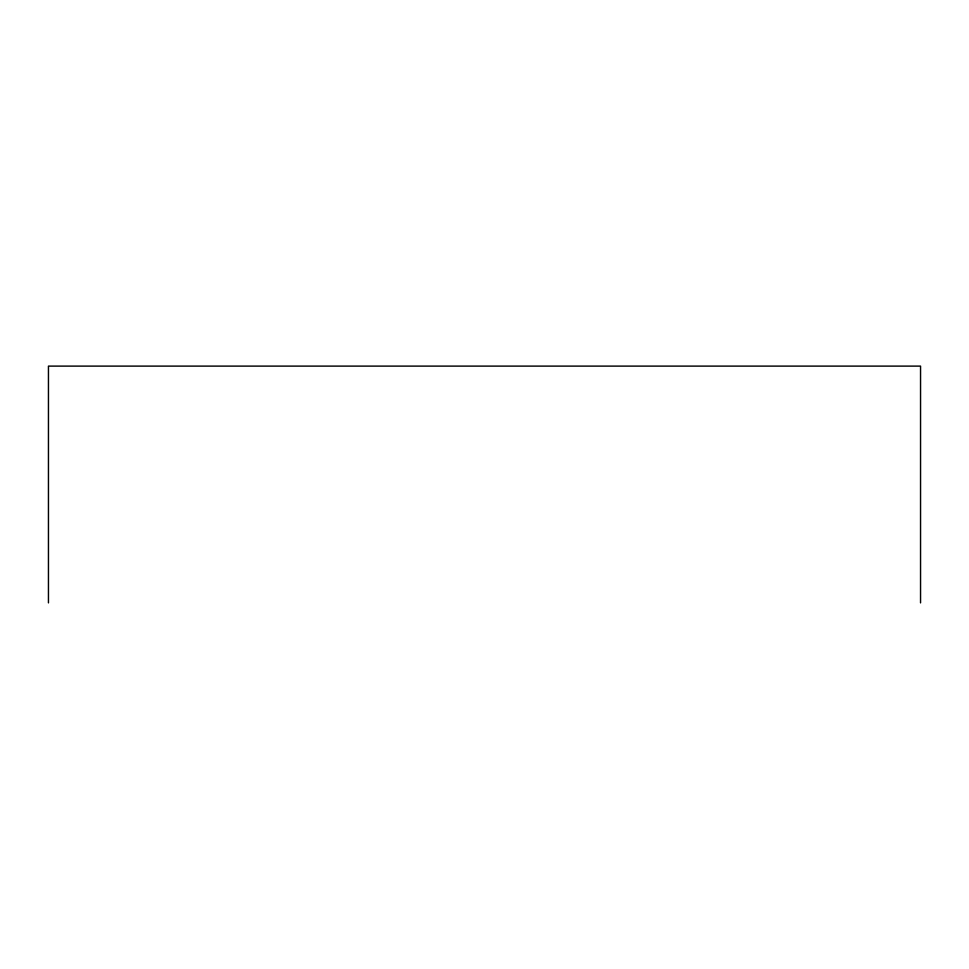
<?xml version="1.0" encoding="UTF-8"?>
<svg xmlns="http://www.w3.org/2000/svg" width="969" height="969" viewBox="0 0 969 969"><rect width="100%" height="100%" fill="white"/><g stroke="black" fill="none" stroke-linecap="round" stroke-linejoin="round"><path stroke-width="1.45" d="M920.55 602.888L920.55 366.112L48.45 366.112L48.45 602.888"/></g></svg>
